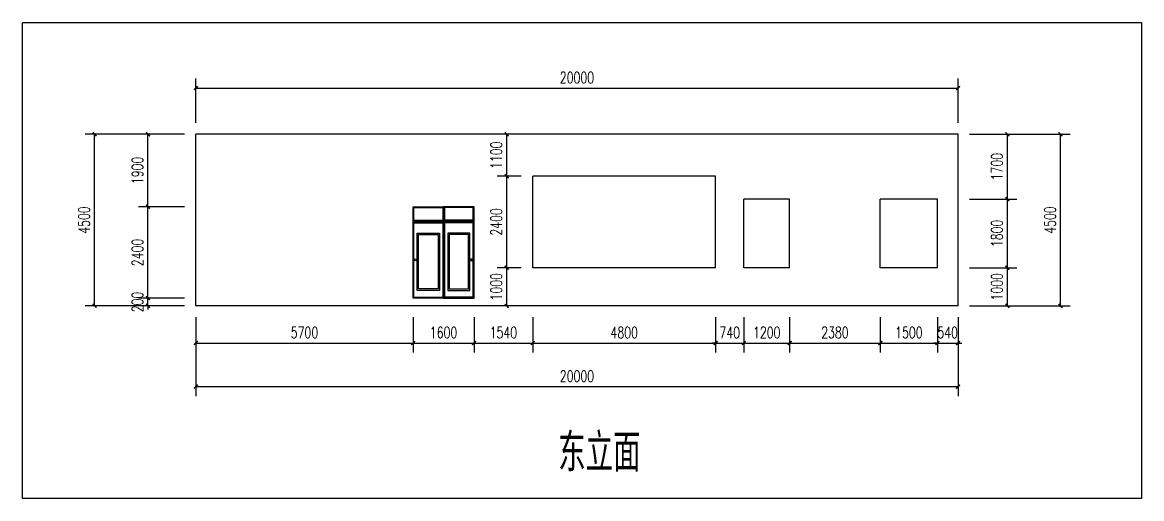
# Model space of a CAD drawing. Extents: x -2142 to 97876, y 173 to 51679.
# Drawn here: x 68505 to 97876, y 173 to 12666 of the extents above; entities that cross this region are included whole.
import ezdxf

# ---------------------------------------------------------------- set-up
doc = ezdxf.new("R2010")
doc.units = 0
doc.header["$LTSCALE"] = 1000
doc.header["$MEASUREMENT"] = 0
for name, color, linetype in [('E_WINDOW', 4, 'Continuous'), ('edge', 180, 'Continuous'), ('PUB_DIM', 3, 'Continuous')]:
    doc.layers.add(name, color=color, linetype=linetype)
doc.styles.add('_TCH_DIM_T3', font='SIMPLEX', dxfattribs={"width": 0.705882, "bigfont": 'GBCBIG'})
doc.styles.get("Standard").update_dxf_attribs({"font": 'gbenor.shx', "bigfont": 'gbcbig.shx'})
doc.dimstyles.new('_TCH_ARCH&&100', dxfattribs={"dimtxt": 297.5, "dimasz": 100, "dimexe": 250, "dimexo": 300, "dimgap": 126.25, "dimtad": 1, "dimdec": 0, "dimzin": 0, "dimdsep": 46, "dimtxsty": '_TCH_DIM_T3', "dimblk": 'ARCHTICK', "dimcen": 0.09, "dimclrt": 7, "dimazin": 2, "dimtfac": 1, "dimtdec": 0, "dimtix": 1, "dimtmove": 2, "dimatfit": 3, "dimfxl": 100, "dimtolj": 1, "dimtzin": 0, "dimarcsym": 0})

# ---------------------------------------------------------------- blocks, each defined once
blk = doc.blocks.new('_ArchTick')
at = {"color": 0, "linetype": 'ByBlock', "const_width": 0.4}
blk.add_lwpolyline([(-0.5, -0.5), (0.5, 0.5)], dxfattribs=at)
blk = doc.blocks.new('*D15')
at = {"layer": 'Defpoints', "color": 0, "transparency": 16777216}
for p in [(81215, 9731), (81898, 9731), (81898, 8631)]:
    blk.add_point(p, dxfattribs=at)
at = {"layer": 'PUB_DIM', "color": 0, "lineweight": -2, "transparency": 16777216}
for p, q in [((81598, 9731), (80965, 9731)), ((81215, 8631), (81215, 9731)), ((81598, 8631), (80965, 8631))]:
    blk.add_line(p, q, dxfattribs=at)
at = {"layer": 'PUB_DIM', "color": 0, "lineweight": -2, "transparency": 16777216, "xscale": 100, "yscale": 100, "zscale": 100}
for p, rotation in [((81215, 9731), 90), ((81215, 8631), 270)]:
    blk.add_blockref('_ArchTick', p, dxfattribs=dict(at, rotation=rotation))
at = {"layer": 'PUB_DIM', "color": 7, "transparency": 16777216, "insert": (80940, 9181), "char_height": 297.5, "attachment_point": 5, "rotation": 90, "style": '_TCH_DIM_T3'}
blk.add_mtext('\\A1;1100', dxfattribs=at)
blk = doc.blocks.new('*D16')
at = {"layer": 'Defpoints', "color": 0, "transparency": 16777216}
for p in [(81215, 8631), (81898, 8631), (81898, 6231)]:
    blk.add_point(p, dxfattribs=at)
at = {"layer": 'PUB_DIM', "color": 0, "lineweight": -2, "transparency": 16777216}
for p, q in [((81598, 8631), (80965, 8631)), ((81215, 6231), (81215, 8631)), ((81598, 6231), (80965, 6231))]:
    blk.add_line(p, q, dxfattribs=at)
at = {"layer": 'PUB_DIM', "color": 0, "lineweight": -2, "transparency": 16777216, "xscale": 100, "yscale": 100, "zscale": 100}
for p, rotation in [((81215, 8631), 90), ((81215, 6231), 270)]:
    blk.add_blockref('_ArchTick', p, dxfattribs=dict(at, rotation=rotation))
at = {"layer": 'PUB_DIM', "color": 7, "transparency": 16777216, "insert": (80940, 7431), "char_height": 297.5, "attachment_point": 5, "rotation": 90, "style": '_TCH_DIM_T3'}
blk.add_mtext('\\A1;2400', dxfattribs=at)
blk = doc.blocks.new('*D17')
at = {"layer": 'Defpoints', "color": 0, "transparency": 16777216}
for p in [(81215, 6231), (81898, 6231), (81898, 5231)]:
    blk.add_point(p, dxfattribs=at)
at = {"layer": 'PUB_DIM', "color": 0, "lineweight": -2, "transparency": 16777216}
for p, q in [((81598, 6231), (80965, 6231)), ((81215, 5231), (81215, 6231)), ((81598, 5231), (80965, 5231))]:
    blk.add_line(p, q, dxfattribs=at)
at = {"layer": 'PUB_DIM', "color": 0, "lineweight": -2, "transparency": 16777216, "xscale": 100, "yscale": 100, "zscale": 100}
for p, rotation in [((81215, 6231), 90), ((81215, 5231), 270)]:
    blk.add_blockref('_ArchTick', p, dxfattribs=dict(at, rotation=rotation))
at = {"layer": 'PUB_DIM', "color": 7, "transparency": 16777216, "insert": (80940, 5731), "char_height": 297.5, "attachment_point": 5, "rotation": 90, "style": '_TCH_DIM_T3'}
blk.add_mtext('\\A1;1000', dxfattribs=at)
blk = doc.blocks.new('*D18')
at = {"layer": 'Defpoints', "color": 0, "transparency": 16777216}
for p in [(93058, 9731), (95747, 9731), (93058, 5231)]:
    blk.add_point(p, dxfattribs=at)
at = {"layer": 'PUB_DIM', "color": 0, "lineweight": -2, "transparency": 16777216}
for p, q in [((93358, 9731), (95997, 9731)), ((95747, 5231), (95747, 9731)), ((93358, 5231), (95997, 5231))]:
    blk.add_line(p, q, dxfattribs=at)
at = {"layer": 'PUB_DIM', "color": 0, "lineweight": -2, "transparency": 16777216, "xscale": 100, "yscale": 100, "zscale": 100}
for p, rotation in [((95747, 9731), 90), ((95747, 5231), 270)]:
    blk.add_blockref('_ArchTick', p, dxfattribs=dict(at, rotation=rotation))
at = {"layer": 'PUB_DIM', "color": 7, "transparency": 16777216, "insert": (95472, 7481), "char_height": 297.5, "attachment_point": 5, "rotation": 90, "style": '_TCH_DIM_T3'}
blk.add_mtext('\\A1;4500', dxfattribs=at)
blk = doc.blocks.new('*D19')
at = {"layer": 'Defpoints', "color": 0, "transparency": 16777216}
for p in [(93058, 9731), (94354, 9731), (93058, 8031)]:
    blk.add_point(p, dxfattribs=at)
at = {"layer": 'PUB_DIM', "color": 0, "lineweight": -2, "transparency": 16777216}
for p, q in [((93358, 9731), (94604, 9731)), ((94354, 8031), (94354, 9731)), ((93358, 8031), (94604, 8031))]:
    blk.add_line(p, q, dxfattribs=at)
at = {"layer": 'PUB_DIM', "color": 0, "lineweight": -2, "transparency": 16777216, "xscale": 100, "yscale": 100, "zscale": 100}
for p, rotation in [((94354, 9731), 90), ((94354, 8031), 270)]:
    blk.add_blockref('_ArchTick', p, dxfattribs=dict(at, rotation=rotation))
at = {"layer": 'PUB_DIM', "color": 7, "transparency": 16777216, "insert": (94079, 8881), "char_height": 297.5, "attachment_point": 5, "rotation": 90, "style": '_TCH_DIM_T3'}
blk.add_mtext('\\A1;1700', dxfattribs=at)
blk = doc.blocks.new('*D20')
at = {"layer": 'Defpoints', "color": 0, "transparency": 16777216}
for p in [(93058, 8031), (94354, 8031), (93058, 6231)]:
    blk.add_point(p, dxfattribs=at)
at = {"layer": 'PUB_DIM', "color": 0, "lineweight": -2, "transparency": 16777216}
for p, q in [((93358, 8031), (94604, 8031)), ((94354, 6231), (94354, 8031)), ((93358, 6231), (94604, 6231))]:
    blk.add_line(p, q, dxfattribs=at)
at = {"layer": 'PUB_DIM', "color": 0, "lineweight": -2, "transparency": 16777216, "xscale": 100, "yscale": 100, "zscale": 100}
for p, rotation in [((94354, 8031), 90), ((94354, 6231), 270)]:
    blk.add_blockref('_ArchTick', p, dxfattribs=dict(at, rotation=rotation))
at = {"layer": 'PUB_DIM', "color": 7, "transparency": 16777216, "insert": (94079, 7131), "char_height": 297.5, "attachment_point": 5, "rotation": 90, "style": '_TCH_DIM_T3'}
blk.add_mtext('\\A1;1800', dxfattribs=at)
blk = doc.blocks.new('*D21')
at = {"layer": 'Defpoints', "color": 0, "transparency": 16777216}
for p in [(93058, 6231), (94354, 6231), (93058, 5231)]:
    blk.add_point(p, dxfattribs=at)
at = {"layer": 'PUB_DIM', "color": 0, "lineweight": -2, "transparency": 16777216}
for p, q in [((93358, 6231), (94604, 6231)), ((94354, 5231), (94354, 6231)), ((93358, 5231), (94604, 5231))]:
    blk.add_line(p, q, dxfattribs=at)
at = {"layer": 'PUB_DIM', "color": 0, "lineweight": -2, "transparency": 16777216, "xscale": 100, "yscale": 100, "zscale": 100}
for p, rotation in [((94354, 6231), 90), ((94354, 5231), 270)]:
    blk.add_blockref('_ArchTick', p, dxfattribs=dict(at, rotation=rotation))
at = {"layer": 'PUB_DIM', "color": 7, "transparency": 16777216, "insert": (94079, 5731), "char_height": 297.5, "attachment_point": 5, "rotation": 90, "style": '_TCH_DIM_T3'}
blk.add_mtext('\\A1;1000', dxfattribs=at)
blk = doc.blocks.new('*D22')
at = {"layer": 'Defpoints', "color": 0, "transparency": 16777216}
for p in [(73058, 5231), (93058, 5231), (93058, 3110)]:
    blk.add_point(p, dxfattribs=at)
at = {"layer": 'PUB_DIM', "color": 0, "lineweight": -2, "transparency": 16777216}
for p, q in [((73058, 4931), (73058, 2860)), ((93058, 4931), (93058, 2860)), ((73058, 3110), (93058, 3110))]:
    blk.add_line(p, q, dxfattribs=at)
at = {"layer": 'PUB_DIM', "color": 0, "lineweight": -2, "transparency": 16777216, "xscale": 100, "yscale": 100, "zscale": 100, "rotation": 180}
blk.add_blockref('_ArchTick', (73058, 3110), dxfattribs=at)
at = {"layer": 'PUB_DIM', "color": 0, "lineweight": -2, "transparency": 16777216, "xscale": 100, "yscale": 100, "zscale": 100}
blk.add_blockref('_ArchTick', (93058, 3110), dxfattribs=at)
at = {"layer": 'PUB_DIM', "color": 7, "transparency": 16777216, "insert": (83058, 3385), "char_height": 297.5, "attachment_point": 5, "style": '_TCH_DIM_T3'}
blk.add_mtext('\\A1;20000', dxfattribs=at)
blk = doc.blocks.new('*D23')
at = {"layer": 'Defpoints', "color": 0, "transparency": 16777216}
for p in [(73058, 5231), (78758, 5231), (78758, 4255)]:
    blk.add_point(p, dxfattribs=at)
at = {"layer": 'PUB_DIM', "color": 0, "lineweight": -2, "transparency": 16777216}
for p, q in [((73058, 4931), (73058, 4005)), ((78758, 4931), (78758, 4005)), ((73058, 4255), (78758, 4255))]:
    blk.add_line(p, q, dxfattribs=at)
at = {"layer": 'PUB_DIM', "color": 0, "lineweight": -2, "transparency": 16777216, "xscale": 100, "yscale": 100, "zscale": 100, "rotation": 180}
blk.add_blockref('_ArchTick', (73058, 4255), dxfattribs=at)
at = {"layer": 'PUB_DIM', "color": 0, "lineweight": -2, "transparency": 16777216, "xscale": 100, "yscale": 100, "zscale": 100}
blk.add_blockref('_ArchTick', (78758, 4255), dxfattribs=at)
at = {"layer": 'PUB_DIM', "color": 7, "transparency": 16777216, "insert": (75908, 4530), "char_height": 297.5, "attachment_point": 5, "style": '_TCH_DIM_T3'}
blk.add_mtext('\\A1;5700', dxfattribs=at)
blk = doc.blocks.new('*D24')
at = {"layer": 'Defpoints', "color": 0, "transparency": 16777216}
for p in [(78758, 5231), (80358, 5231), (80358, 4255)]:
    blk.add_point(p, dxfattribs=at)
at = {"layer": 'PUB_DIM', "color": 0, "lineweight": -2, "transparency": 16777216}
for p, q in [((78758, 4931), (78758, 4005)), ((80358, 4931), (80358, 4005)), ((78758, 4255), (80358, 4255))]:
    blk.add_line(p, q, dxfattribs=at)
at = {"layer": 'PUB_DIM', "color": 0, "lineweight": -2, "transparency": 16777216, "xscale": 100, "yscale": 100, "zscale": 100, "rotation": 180}
blk.add_blockref('_ArchTick', (78758, 4255), dxfattribs=at)
at = {"layer": 'PUB_DIM', "color": 0, "lineweight": -2, "transparency": 16777216, "xscale": 100, "yscale": 100, "zscale": 100}
blk.add_blockref('_ArchTick', (80358, 4255), dxfattribs=at)
at = {"layer": 'PUB_DIM', "color": 7, "transparency": 16777216, "insert": (79558, 4530), "char_height": 297.5, "attachment_point": 5, "style": '_TCH_DIM_T3'}
blk.add_mtext('\\A1;1600', dxfattribs=at)
blk = doc.blocks.new('*D25')
at = {"layer": 'Defpoints', "color": 0, "transparency": 16777216}
for p in [(80358, 5231), (81898, 5231), (81898, 4255)]:
    blk.add_point(p, dxfattribs=at)
at = {"layer": 'PUB_DIM', "color": 0, "lineweight": -2, "transparency": 16777216}
for p, q in [((80358, 4931), (80358, 4005)), ((81898, 4931), (81898, 4005)), ((80358, 4255), (81898, 4255))]:
    blk.add_line(p, q, dxfattribs=at)
at = {"layer": 'PUB_DIM', "color": 0, "lineweight": -2, "transparency": 16777216, "xscale": 100, "yscale": 100, "zscale": 100, "rotation": 180}
blk.add_blockref('_ArchTick', (80358, 4255), dxfattribs=at)
at = {"layer": 'PUB_DIM', "color": 0, "lineweight": -2, "transparency": 16777216, "xscale": 100, "yscale": 100, "zscale": 100}
blk.add_blockref('_ArchTick', (81898, 4255), dxfattribs=at)
at = {"layer": 'PUB_DIM', "color": 7, "transparency": 16777216, "insert": (81128, 4530), "char_height": 297.5, "attachment_point": 5, "style": '_TCH_DIM_T3'}
blk.add_mtext('\\A1;1540', dxfattribs=at)
blk = doc.blocks.new('*D26')
at = {"layer": 'Defpoints', "color": 0, "transparency": 16777216}
for p in [(81898, 5231), (86698, 5231), (86698, 4255)]:
    blk.add_point(p, dxfattribs=at)
at = {"layer": 'PUB_DIM', "color": 0, "lineweight": -2, "transparency": 16777216}
for p, q in [((81898, 4931), (81898, 4005)), ((86698, 4931), (86698, 4005)), ((81898, 4255), (86698, 4255))]:
    blk.add_line(p, q, dxfattribs=at)
at = {"layer": 'PUB_DIM', "color": 0, "lineweight": -2, "transparency": 16777216, "xscale": 100, "yscale": 100, "zscale": 100, "rotation": 180}
blk.add_blockref('_ArchTick', (81898, 4255), dxfattribs=at)
at = {"layer": 'PUB_DIM', "color": 0, "lineweight": -2, "transparency": 16777216, "xscale": 100, "yscale": 100, "zscale": 100}
blk.add_blockref('_ArchTick', (86698, 4255), dxfattribs=at)
at = {"layer": 'PUB_DIM', "color": 7, "transparency": 16777216, "insert": (84298, 4530), "char_height": 297.5, "attachment_point": 5, "style": '_TCH_DIM_T3'}
blk.add_mtext('\\A1;4800', dxfattribs=at)
blk = doc.blocks.new('*D27')
at = {"layer": 'Defpoints', "color": 0, "transparency": 16777216}
for p in [(86698, 5231), (87438, 5231), (87438, 4255)]:
    blk.add_point(p, dxfattribs=at)
at = {"layer": 'PUB_DIM', "color": 0, "lineweight": -2, "transparency": 16777216}
for p, q in [((86698, 4931), (86698, 4005)), ((87438, 4931), (87438, 4005)), ((86698, 4255), (86598, 4255)), ((86698, 4255), (87438, 4255)), ((87438, 4255), (87538, 4255))]:
    blk.add_line(p, q, dxfattribs=at)
at = {"layer": 'PUB_DIM', "color": 0, "lineweight": -2, "transparency": 16777216, "xscale": 100, "yscale": 100, "zscale": 100}
blk.add_blockref('_ArchTick', (86698, 4255), dxfattribs=at)
at = {"layer": 'PUB_DIM', "color": 0, "lineweight": -2, "transparency": 16777216, "xscale": 100, "yscale": 100, "zscale": 100, "rotation": 180}
blk.add_blockref('_ArchTick', (87438, 4255), dxfattribs=at)
at = {"layer": 'PUB_DIM', "color": 7, "transparency": 16777216, "insert": (87068, 4530), "char_height": 297.5, "attachment_point": 5, "style": '_TCH_DIM_T3'}
blk.add_mtext('\\A1;740', dxfattribs=at)
blk = doc.blocks.new('*D28')
at = {"layer": 'Defpoints', "color": 0, "transparency": 16777216}
for p in [(87438, 5231), (88638, 5231), (88638, 4255)]:
    blk.add_point(p, dxfattribs=at)
at = {"layer": 'PUB_DIM', "color": 0, "lineweight": -2, "transparency": 16777216}
for p, q in [((87438, 4931), (87438, 4005)), ((88638, 4931), (88638, 4005)), ((87438, 4255), (88638, 4255))]:
    blk.add_line(p, q, dxfattribs=at)
at = {"layer": 'PUB_DIM', "color": 0, "lineweight": -2, "transparency": 16777216, "xscale": 100, "yscale": 100, "zscale": 100, "rotation": 180}
blk.add_blockref('_ArchTick', (87438, 4255), dxfattribs=at)
at = {"layer": 'PUB_DIM', "color": 0, "lineweight": -2, "transparency": 16777216, "xscale": 100, "yscale": 100, "zscale": 100}
blk.add_blockref('_ArchTick', (88638, 4255), dxfattribs=at)
at = {"layer": 'PUB_DIM', "color": 7, "transparency": 16777216, "insert": (88038, 4530), "char_height": 297.5, "attachment_point": 5, "style": '_TCH_DIM_T3'}
blk.add_mtext('\\A1;1200', dxfattribs=at)
blk = doc.blocks.new('*D29')
at = {"layer": 'Defpoints', "color": 0, "transparency": 16777216}
for p in [(88638, 5231), (91018, 5231), (91018, 4255)]:
    blk.add_point(p, dxfattribs=at)
at = {"layer": 'PUB_DIM', "color": 0, "lineweight": -2, "transparency": 16777216}
for p, q in [((88638, 4931), (88638, 4005)), ((91018, 4931), (91018, 4005)), ((88638, 4255), (91018, 4255))]:
    blk.add_line(p, q, dxfattribs=at)
at = {"layer": 'PUB_DIM', "color": 0, "lineweight": -2, "transparency": 16777216, "xscale": 100, "yscale": 100, "zscale": 100, "rotation": 180}
blk.add_blockref('_ArchTick', (88638, 4255), dxfattribs=at)
at = {"layer": 'PUB_DIM', "color": 0, "lineweight": -2, "transparency": 16777216, "xscale": 100, "yscale": 100, "zscale": 100}
blk.add_blockref('_ArchTick', (91018, 4255), dxfattribs=at)
at = {"layer": 'PUB_DIM', "color": 7, "transparency": 16777216, "insert": (89828, 4530), "char_height": 297.5, "attachment_point": 5, "style": '_TCH_DIM_T3'}
blk.add_mtext('\\A1;2380', dxfattribs=at)
blk = doc.blocks.new('*D30')
at = {"layer": 'Defpoints', "color": 0, "transparency": 16777216}
for p in [(91018, 5231), (92518, 5231), (92518, 4255)]:
    blk.add_point(p, dxfattribs=at)
at = {"layer": 'PUB_DIM', "color": 0, "lineweight": -2, "transparency": 16777216}
for p, q in [((91018, 4931), (91018, 4005)), ((92518, 4931), (92518, 4005)), ((91018, 4255), (92518, 4255))]:
    blk.add_line(p, q, dxfattribs=at)
at = {"layer": 'PUB_DIM', "color": 0, "lineweight": -2, "transparency": 16777216, "xscale": 100, "yscale": 100, "zscale": 100, "rotation": 180}
blk.add_blockref('_ArchTick', (91018, 4255), dxfattribs=at)
at = {"layer": 'PUB_DIM', "color": 0, "lineweight": -2, "transparency": 16777216, "xscale": 100, "yscale": 100, "zscale": 100}
blk.add_blockref('_ArchTick', (92518, 4255), dxfattribs=at)
at = {"layer": 'PUB_DIM', "color": 7, "transparency": 16777216, "insert": (91768, 4530), "char_height": 297.5, "attachment_point": 5, "style": '_TCH_DIM_T3'}
blk.add_mtext('\\A1;1500', dxfattribs=at)
blk = doc.blocks.new('*D31')
at = {"layer": 'Defpoints', "color": 0, "transparency": 16777216}
for p in [(92518, 5231), (93058, 5231), (93058, 4255)]:
    blk.add_point(p, dxfattribs=at)
at = {"layer": 'PUB_DIM', "color": 0, "lineweight": -2, "transparency": 16777216}
for p, q in [((92518, 4931), (92518, 4005)), ((93058, 4931), (93058, 4005)), ((92518, 4255), (92418, 4255)), ((92518, 4255), (93058, 4255)), ((93058, 4255), (93158, 4255))]:
    blk.add_line(p, q, dxfattribs=at)
at = {"layer": 'PUB_DIM', "color": 0, "lineweight": -2, "transparency": 16777216, "xscale": 100, "yscale": 100, "zscale": 100}
blk.add_blockref('_ArchTick', (92518, 4255), dxfattribs=at)
at = {"layer": 'PUB_DIM', "color": 0, "lineweight": -2, "transparency": 16777216, "xscale": 100, "yscale": 100, "zscale": 100, "rotation": 180}
blk.add_blockref('_ArchTick', (93058, 4255), dxfattribs=at)
at = {"layer": 'PUB_DIM', "color": 7, "transparency": 16777216, "insert": (92788, 4530), "char_height": 297.5, "attachment_point": 5, "style": '_TCH_DIM_T3'}
blk.add_mtext('\\A1;540', dxfattribs=at)
blk = doc.blocks.new('*D32')
at = {"layer": 'Defpoints', "color": 0, "transparency": 16777216}
for p in [(70399, 9731), (73058, 9731), (73058, 5231)]:
    blk.add_point(p, dxfattribs=at)
at = {"layer": 'PUB_DIM', "color": 0, "lineweight": -2, "transparency": 16777216}
for p, q in [((72758, 9731), (70149, 9731)), ((70399, 5231), (70399, 9731)), ((72758, 5231), (70149, 5231))]:
    blk.add_line(p, q, dxfattribs=at)
at = {"layer": 'PUB_DIM', "color": 0, "lineweight": -2, "transparency": 16777216, "xscale": 100, "yscale": 100, "zscale": 100}
for p, rotation in [((70399, 9731), 90), ((70399, 5231), 270)]:
    blk.add_blockref('_ArchTick', p, dxfattribs=dict(at, rotation=rotation))
at = {"layer": 'PUB_DIM', "color": 7, "transparency": 16777216, "insert": (70124, 7481), "char_height": 297.5, "attachment_point": 5, "rotation": 90, "style": '_TCH_DIM_T3'}
blk.add_mtext('\\A1;4500', dxfattribs=at)
blk = doc.blocks.new('*D33')
at = {"layer": 'Defpoints', "color": 0, "transparency": 16777216}
for p in [(71800, 9731), (73058, 9731), (73058, 7831)]:
    blk.add_point(p, dxfattribs=at)
at = {"layer": 'PUB_DIM', "color": 0, "lineweight": -2, "transparency": 16777216}
for p, q in [((72758, 9731), (71550, 9731)), ((71800, 7831), (71800, 9731)), ((72758, 7831), (71550, 7831))]:
    blk.add_line(p, q, dxfattribs=at)
at = {"layer": 'PUB_DIM', "color": 0, "lineweight": -2, "transparency": 16777216, "xscale": 100, "yscale": 100, "zscale": 100}
for p, rotation in [((71800, 9731), 90), ((71800, 7831), 270)]:
    blk.add_blockref('_ArchTick', p, dxfattribs=dict(at, rotation=rotation))
at = {"layer": 'PUB_DIM', "color": 7, "transparency": 16777216, "insert": (71525, 8781), "char_height": 297.5, "attachment_point": 5, "rotation": 90, "style": '_TCH_DIM_T3'}
blk.add_mtext('\\A1;1900', dxfattribs=at)
blk = doc.blocks.new('*D34')
at = {"layer": 'Defpoints', "color": 0, "transparency": 16777216}
for p in [(71800, 7831), (73058, 7831), (73058, 5431)]:
    blk.add_point(p, dxfattribs=at)
at = {"layer": 'PUB_DIM', "color": 0, "lineweight": -2, "transparency": 16777216}
for p, q in [((72758, 7831), (71550, 7831)), ((71800, 5431), (71800, 7831)), ((72758, 5431), (71550, 5431))]:
    blk.add_line(p, q, dxfattribs=at)
at = {"layer": 'PUB_DIM', "color": 0, "lineweight": -2, "transparency": 16777216, "xscale": 100, "yscale": 100, "zscale": 100}
for p, rotation in [((71800, 7831), 90), ((71800, 5431), 270)]:
    blk.add_blockref('_ArchTick', p, dxfattribs=dict(at, rotation=rotation))
at = {"layer": 'PUB_DIM', "color": 7, "transparency": 16777216, "insert": (71525, 6631), "char_height": 297.5, "attachment_point": 5, "rotation": 90, "style": '_TCH_DIM_T3'}
blk.add_mtext('\\A1;2400', dxfattribs=at)
blk = doc.blocks.new('*D35')
at = {"layer": 'Defpoints', "color": 0, "transparency": 16777216}
for p in [(71800, 5431), (73058, 5431), (73058, 5231)]:
    blk.add_point(p, dxfattribs=at)
at = {"layer": 'PUB_DIM', "color": 0, "lineweight": -2, "transparency": 16777216}
for p, q in [((72758, 5431), (71550, 5431)), ((71800, 5431), (71800, 5531)), ((71800, 5231), (71800, 5431)), ((72758, 5231), (71550, 5231)), ((71800, 5231), (71800, 5131))]:
    blk.add_line(p, q, dxfattribs=at)
at = {"layer": 'PUB_DIM', "color": 0, "lineweight": -2, "transparency": 16777216, "xscale": 100, "yscale": 100, "zscale": 100}
for p, rotation in [((71800, 5431), 270), ((71800, 5231), 90)]:
    blk.add_blockref('_ArchTick', p, dxfattribs=dict(at, rotation=rotation))
at = {"layer": 'PUB_DIM', "color": 7, "transparency": 16777216, "insert": (71525, 5331), "char_height": 297.5, "attachment_point": 5, "rotation": 90, "style": '_TCH_DIM_T3'}
blk.add_mtext('\\A1;200', dxfattribs=at)
blk = doc.blocks.new('*D36')
at = {"layer": 'Defpoints', "color": 0, "transparency": 16777216}
for p in [(93058, 10943), (73058, 9731), (93058, 9731)]:
    blk.add_point(p, dxfattribs=at)
at = {"layer": 'PUB_DIM', "color": 0, "lineweight": -2, "transparency": 16777216}
for p, q in [((73058, 10031), (73058, 11193)), ((93058, 10031), (93058, 11193)), ((73058, 10943), (93058, 10943))]:
    blk.add_line(p, q, dxfattribs=at)
at = {"layer": 'PUB_DIM', "color": 0, "lineweight": -2, "transparency": 16777216, "xscale": 100, "yscale": 100, "zscale": 100, "rotation": 180}
blk.add_blockref('_ArchTick', (73058, 10943), dxfattribs=at)
at = {"layer": 'PUB_DIM', "color": 0, "lineweight": -2, "transparency": 16777216, "xscale": 100, "yscale": 100, "zscale": 100}
blk.add_blockref('_ArchTick', (93058, 10943), dxfattribs=at)
at = {"layer": 'PUB_DIM', "color": 7, "transparency": 16777216, "insert": (83058, 11218), "char_height": 297.5, "attachment_point": 5, "style": '_TCH_DIM_T3'}
blk.add_mtext('\\A1;20000', dxfattribs=at)
blk = doc.blocks.new('$EWDLib$00000614')
at = {"ltscale": 100}
for p, q in [((25, 2375), (875, 2375)), ((25, 2050), (25, 2375)), ((875, 2375), (875, 2050)), ((0, 2025), (900, 2025)), ((0, 2000), (900, 2000)), ((25, 2050), (875, 2050)), ((25, 25), (25, 1975)), ((25, 1975), (875, 1975)), ((875, 1975), (875, 25)), ((25, 25), (875, 25))]:
    blk.add_line(p, q, dxfattribs=at)
blk.add_lwpolyline([(0, 2400), (900, 2400), (900, 0), (0, 0)], close=True)
for points in [[(122, 205), (122, 1706), (778, 1706), (778, 205)], [(162, 245), (162, 1666), (738, 1666), (738, 245)]]:
    blk.add_lwpolyline(points, close=True, dxfattribs=at)
blk.add_circle((74, 1007), 25.7)

msp = doc.modelspace()

# ---------------------------------------------------------------- linework, layer by layer
for p, q in [((73057.6, 5231.3), (73057.6, 9731.3)), ((93057.6, 9731.3), (73057.6, 9731.3)), ((93057.6, 5231.3), (93057.6, 9731.3)), ((93057.6, 5231.3), (73057.6, 5231.3))]:
    msp.add_line(p, q)
at = {"layer": 'E_WINDOW'}
for p, q in [((86697.6, 8631.3), (81897.6, 8631.3)), ((81897.6, 6231.3), (81897.6, 8631.3)), ((86697.6, 6231.3), (86697.6, 8631.3)), ((88637.6, 8031.3), (87437.6, 8031.3)), ((87437.6, 6231.3), (87437.6, 8031.3)), ((88637.6, 6231.3), (88637.6, 8031.3)), ((92517.6, 8031.3), (91017.6, 8031.3)), ((91017.6, 6231.3), (91017.6, 8031.3)), ((92517.6, 6231.3), (92517.6, 8031.3)), ((86697.6, 6231.3), (81897.6, 6231.3)), ((88637.6, 6231.3), (87437.6, 6231.3)), ((92517.6, 6231.3), (91017.6, 6231.3))]:
    msp.add_line(p, q, dxfattribs=at)
at = {"layer": 'edge'}
msp.add_lwpolyline([(68504.9, 12666), (97875.9, 12666), (97875.9, 173), (68504.9, 173)], close=True, dxfattribs=at)

# ---------------------------------------------------------------- block references
at = {"layer": 'E_WINDOW', "xscale": 0.888888888888889}
msp.add_blockref('$EWDLib$00000614', (78757.6, 5431.3), dxfattribs=at)
at = {"layer": 'E_WINDOW', "xscale": 0.888888888888889, "yscale": -0.9999999999999984, "rotation": 180}
msp.add_blockref('$EWDLib$00000614', (80357.6, 5431.3), dxfattribs=at)

# ---------------------------------------------------------------- texts
msp.add_text('东立面', height=1000).set_placement((82565.8, 881))

# ---------------------------------------------------------------- dimensions: what is measured, and where the dimension line sits
at = {"layer": 'PUB_DIM'}
for p1, p2, distance, picture, middle in [((73057.6, 9731.3), (93057.6, 9731.3), 1211.3, '*D36', (83057.6, 11217.6)), ((73057.6, 5231.3), (73057.6, 9731.3), 2658.7, '*D32', (70123.9, 7481.3)), ((73057.6, 7831.3), (73057.6, 9731.3), 1257.3, '*D33', (71525.3, 8781.3)), ((81897.6, 8631.3), (81897.6, 9731.3), 682.5, '*D15', (80940.2, 9181.3)), ((93057.6, 5231.3), (93057.6, 9731.3), -2689.3, '*D18', (95471.9, 7481.3)), ((93057.6, 8031.3), (93057.6, 9731.3), -1296.3, '*D19', (94078.9, 8881.3)), ((81897.6, 6231.3), (81897.6, 8631.3), 682.5, '*D16', (80940.2, 7431.3)), ((93057.6, 6231.3), (93057.6, 8031.3), -1296.3, '*D20', (94078.9, 7131.3)), ((73057.6, 5431.3), (73057.6, 7831.3), 1257.3, '*D34', (71525.3, 6631.3)), ((81897.6, 5231.3), (81897.6, 6231.3), 682.5, '*D17', (80940.2, 5731.3)), ((93057.6, 5231.3), (93057.6, 6231.3), -1296.3, '*D21', (94078.9, 5731.3)), ((73057.6, 5231.3), (73057.6, 5431.3), 1257.3, '*D35', (71525.3, 5331.3)), ((73057.6, 5231.3), (93057.6, 5231.3), -2120.8, '*D22', (83057.6, 3385.5)), ((73057.6, 5231.3), (78757.6, 5231.3), -976, '*D23', (75907.6, 4530.3)), ((78757.6, 5231.3), (80357.6, 5231.3), -976, '*D24', (79557.6, 4530.3)), ((80357.6, 5231.3), (81897.6, 5231.3), -976, '*D25', (81127.6, 4530.3)), ((81897.6, 5231.3), (86697.6, 5231.3), -976, '*D26', (84297.6, 4530.3)), ((86697.6, 5231.3), (87437.6, 5231.3), -976, '*D27', (87067.6, 4530.3)), ((87437.6, 5231.3), (88637.6, 5231.3), -976, '*D28', (88037.6, 4530.3)), ((88637.6, 5231.3), (91017.6, 5231.3), -976, '*D29', (89827.6, 4530.3)), ((91017.6, 5231.3), (92517.6, 5231.3), -976, '*D30', (91767.6, 4530.3)), ((92517.6, 5231.3), (93057.6, 5231.3), -976, '*D31', (92787.6, 4530.3))]:
    dim = msp.add_aligned_dim(p1=p1, p2=p2, distance=distance, dimstyle='_TCH_ARCH&&100', dxfattribs=at)
    dim.commit()
    dim.dimension.update_dxf_attribs({"geometry": picture, "text_midpoint": middle})

doc.saveas('drawing.dxf')
